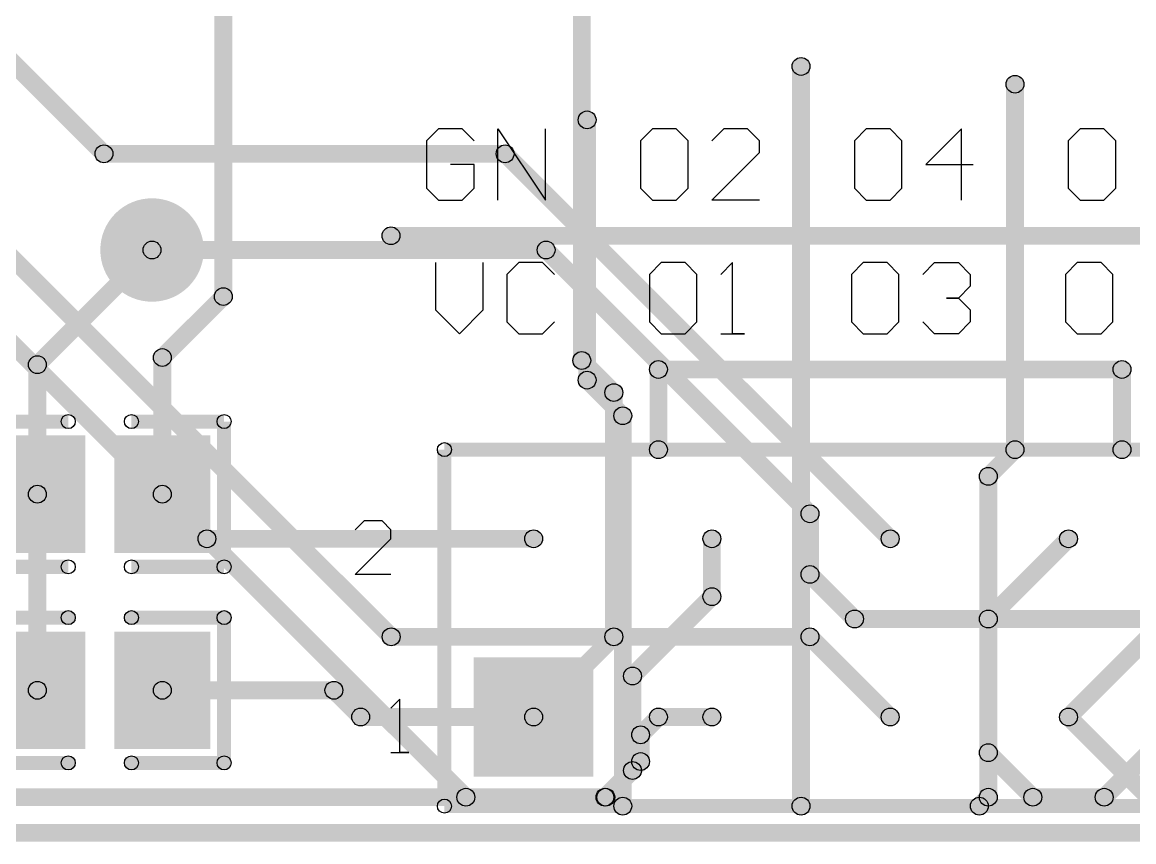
# Model space of a CAD drawing. Header units: millimetres. Extents: x 0 to 137, y 0 to 37.
# Drawn here: x 51.26 to 67.1, y -0.13 to 11.55 of the extents above; entities that cross this region are included whole.
import ezdxf

# ---------------------------------------------------------------- set-up
doc = ezdxf.new("R2010")
doc.units = ezdxf.units.MM
for name, color, linetype in [('BottomLayer', 5, 'Continuous'), ('BottomSolder', 6, 'Continuous'), ('KeepOutLayer', 6, 'Continuous'), ('MultiLayer', 9, 'Continuous'), ('PadHoleLayer', 156, 'Continuous'), ('TopLayer', 1, 'Continuous'), ('TopOverlay', 2, 'Continuous'), ('TopPaste', 8, 'Continuous'), ('TopSolder', 216, 'Continuous'), ('ViaHoleLayer', 16, 'Continuous')]:
    doc.layers.add(name, color=color, linetype=linetype)

# ---------------------------------------------------------------- blocks, each defined once
blk = doc.blocks.new('0805_R_11')
at = {"layer": 'TopLayer'}
for points in [[(-1.47, 0.735), (-0.31, 0.735), (-0.31, -0.735), (-1.47, -0.735)], [(0.31, 0.735), (1.47, 0.735), (1.47, -0.735), (0.31, -0.735)]]:
    blk.add_hatch(color=1, dxfattribs=at).paths.add_polyline_path(points)
at = {"layer": 'TopOverlay'}
h = blk.add_hatch(color=2, dxfattribs=at)
edge = h.paths.add_edge_path()
edge.add_arc((-1.77, 1.035), 0.1, 0, 360)
h = blk.add_hatch(color=2, dxfattribs=at)
edge = h.paths.add_edge_path()
edge.add_arc((-1.77, 1.035), 0.1, 0, 360)
for points in [[(-1.77, 0.935), (-1.77, 1.135), (-0.45, 1.135), (-0.45, 0.935)], [(0.45, 0.935), (0.45, 1.135), (1.77, 1.135), (1.77, 0.935)], [(-1.67, -1.035), (-1.87, -1.035), (-1.87, 1.035), (-1.67, 1.035)], [(1.87, -1.035), (1.67, -1.035), (1.67, 1.035), (1.87, 1.035)], [(-1.77, -1.135), (-1.77, -0.935), (-0.45, -0.935), (-0.45, -1.135)], [(0.45, -1.135), (0.45, -0.935), (1.77, -0.935), (1.77, -1.135)]]:
    blk.add_hatch(color=2, dxfattribs=at).paths.add_polyline_path(points)
h = blk.add_hatch(color=2, dxfattribs=at)
edge = h.paths.add_edge_path()
edge.add_arc((-0.45, 1.035), 0.1, 0, 360)
h = blk.add_hatch(color=2, dxfattribs=at)
edge = h.paths.add_edge_path()
edge.add_arc((0.45, 1.035), 0.1, 0, 360)
h = blk.add_hatch(color=2, dxfattribs=at)
edge = h.paths.add_edge_path()
edge.add_arc((1.77, 1.035), 0.1, 0, 360)
h = blk.add_hatch(color=2, dxfattribs=at)
edge = h.paths.add_edge_path()
edge.add_arc((1.77, 1.035), 0.1, 0, 360)
h = blk.add_hatch(color=2, dxfattribs=at)
edge = h.paths.add_edge_path()
edge.add_arc((-1.77, -1.035), 0.1, 0, 360)
h = blk.add_hatch(color=2, dxfattribs=at)
edge = h.paths.add_edge_path()
edge.add_arc((-1.77, -1.035), 0.1, 0, 360)
h = blk.add_hatch(color=2, dxfattribs=at)
edge = h.paths.add_edge_path()
edge.add_arc((-0.45, -1.035), 0.1, 0, 360)
h = blk.add_hatch(color=2, dxfattribs=at)
edge = h.paths.add_edge_path()
edge.add_arc((0.45, -1.035), 0.1, 0, 360)
h = blk.add_hatch(color=2, dxfattribs=at)
edge = h.paths.add_edge_path()
edge.add_arc((1.77, -1.035), 0.1, 0, 360)
h = blk.add_hatch(color=2, dxfattribs=at)
edge = h.paths.add_edge_path()
edge.add_arc((1.77, -1.035), 0.1, 0, 360)
at = {"layer": 'TopPaste'}
for points in [[(-1.47, 0.735), (-0.31, 0.735), (-0.31, -0.735), (-1.47, -0.735)], [(0.31, 0.735), (1.47, 0.735), (1.47, -0.735), (0.31, -0.735)]]:
    blk.add_hatch(color=8, dxfattribs=at).paths.add_polyline_path(points)
at = {"layer": 'TopSolder'}
for points in [[(-1.572, 0.837), (-0.208, 0.837), (-0.208, -0.837), (-1.572, -0.837)], [(0.208, 0.837), (1.572, 0.837), (1.572, -0.837), (0.208, -0.837)]]:
    blk.add_hatch(color=216, dxfattribs=at).paths.add_polyline_path(points)
at = {"layer": 'TopOverlay'}
for centre in [(-1.77, 1.035), (-1.77, 1.035), (-0.45, 1.035), (0.45, 1.035), (1.77, 1.035), (1.77, 1.035), (-1.77, -1.035), (-1.77, -1.035), (-0.45, -1.035), (0.45, -1.035), (1.77, -1.035), (1.77, -1.035)]:
    blk.add_circle(centre, 0.1, dxfattribs=at)
blk = doc.blocks.new('0805_R_12')
at = {"layer": 'TopLayer'}
for points in [[(-1.47, 0.735), (-0.31, 0.735), (-0.31, -0.735), (-1.47, -0.735)], [(0.31, 0.735), (1.47, 0.735), (1.47, -0.735), (0.31, -0.735)]]:
    blk.add_hatch(color=1, dxfattribs=at).paths.add_polyline_path(points)
at = {"layer": 'TopOverlay'}
h = blk.add_hatch(color=2, dxfattribs=at)
edge = h.paths.add_edge_path()
edge.add_arc((-1.77, 1.035), 0.1, 0, 360)
h = blk.add_hatch(color=2, dxfattribs=at)
edge = h.paths.add_edge_path()
edge.add_arc((-1.77, 1.035), 0.1, 0, 360)
for points in [[(-0.45, 1.135), (-0.45, 0.935), (-1.77, 0.935), (-1.77, 1.135)], [(1.77, 1.135), (1.77, 0.935), (0.45, 0.935), (0.45, 1.135)], [(-1.87, 1.035), (-1.67, 1.035), (-1.67, -1.035), (-1.87, -1.035)], [(1.67, 1.035), (1.87, 1.035), (1.87, -1.035), (1.67, -1.035)], [(-0.45, -0.935), (-0.45, -1.135), (-1.77, -1.135), (-1.77, -0.935)], [(1.77, -0.935), (1.77, -1.135), (0.45, -1.135), (0.45, -0.935)]]:
    blk.add_hatch(color=2, dxfattribs=at).paths.add_polyline_path(points)
h = blk.add_hatch(color=2, dxfattribs=at)
edge = h.paths.add_edge_path()
edge.add_arc((-0.45, 1.035), 0.1, 0, 360)
h = blk.add_hatch(color=2, dxfattribs=at)
edge = h.paths.add_edge_path()
edge.add_arc((0.45, 1.035), 0.1, 0, 360)
h = blk.add_hatch(color=2, dxfattribs=at)
edge = h.paths.add_edge_path()
edge.add_arc((1.77, 1.035), 0.1, 0, 360)
h = blk.add_hatch(color=2, dxfattribs=at)
edge = h.paths.add_edge_path()
edge.add_arc((1.77, 1.035), 0.1, 0, 360)
h = blk.add_hatch(color=2, dxfattribs=at)
edge = h.paths.add_edge_path()
edge.add_arc((-1.77, -1.035), 0.1, 0, 360)
h = blk.add_hatch(color=2, dxfattribs=at)
edge = h.paths.add_edge_path()
edge.add_arc((-1.77, -1.035), 0.1, 0, 360)
h = blk.add_hatch(color=2, dxfattribs=at)
edge = h.paths.add_edge_path()
edge.add_arc((-0.45, -1.035), 0.1, 0, 360)
h = blk.add_hatch(color=2, dxfattribs=at)
edge = h.paths.add_edge_path()
edge.add_arc((0.45, -1.035), 0.1, 0, 360)
h = blk.add_hatch(color=2, dxfattribs=at)
edge = h.paths.add_edge_path()
edge.add_arc((1.77, -1.035), 0.1, 0, 360)
h = blk.add_hatch(color=2, dxfattribs=at)
edge = h.paths.add_edge_path()
edge.add_arc((1.77, -1.035), 0.1, 0, 360)
at = {"layer": 'TopPaste'}
for points in [[(-1.47, 0.735), (-0.31, 0.735), (-0.31, -0.735), (-1.47, -0.735)], [(0.31, 0.735), (1.47, 0.735), (1.47, -0.735), (0.31, -0.735)]]:
    blk.add_hatch(color=8, dxfattribs=at).paths.add_polyline_path(points)
at = {"layer": 'TopSolder'}
for points in [[(-1.572, 0.837), (-0.208, 0.837), (-0.208, -0.837), (-1.572, -0.837)], [(0.208, 0.837), (1.572, 0.837), (1.572, -0.837), (0.208, -0.837)]]:
    blk.add_hatch(color=216, dxfattribs=at).paths.add_polyline_path(points)
at = {"layer": 'TopOverlay'}
for centre in [(-1.77, 1.035), (-1.77, 1.035), (-0.45, 1.035), (0.45, 1.035), (1.77, 1.035), (1.77, 1.035), (-1.77, -1.035), (-1.77, -1.035), (-0.45, -1.035), (0.45, -1.035), (1.77, -1.035), (1.77, -1.035)]:
    blk.add_circle(centre, 0.1, dxfattribs=at)
blk = doc.blocks.new('HDR2X5_53')
at = {"layer": 'BottomLayer'}
h = blk.add_hatch(color=5, dxfattribs=at)
edge = h.paths.add_edge_path()
edge.add_arc((0, 2.54), 0.75, 0, 360)
h = blk.add_hatch(color=5, dxfattribs=at)
edge = h.paths.add_edge_path()
edge.add_arc((2.54, 2.54), 0.75, 0, 360)
h = blk.add_hatch(color=5, dxfattribs=at)
edge = h.paths.add_edge_path()
edge.add_arc((5.08, 2.54), 0.75, 0, 360)
h = blk.add_hatch(color=5, dxfattribs=at)
edge = h.paths.add_edge_path()
edge.add_arc((7.62, 2.54), 0.75, 0, 360)
h = blk.add_hatch(color=5, dxfattribs=at)
edge = h.paths.add_edge_path()
edge.add_arc((10.16, 2.54), 0.75, 0, 360)
blk.add_hatch(color=5, dxfattribs=at).paths.add_polyline_path([(-0.75, 0.75), (0.75, 0.75), (0.75, -0.75), (-0.75, -0.75)])
h = blk.add_hatch(color=5, dxfattribs=at)
edge = h.paths.add_edge_path()
edge.add_arc((2.54, 0), 0.75, 0, 360)
h = blk.add_hatch(color=5, dxfattribs=at)
edge = h.paths.add_edge_path()
edge.add_arc((5.08, 0), 0.75, 0, 360)
h = blk.add_hatch(color=5, dxfattribs=at)
edge = h.paths.add_edge_path()
edge.add_arc((7.62, 0), 0.75, 0, 360)
h = blk.add_hatch(color=5, dxfattribs=at)
edge = h.paths.add_edge_path()
edge.add_arc((10.16, 0), 0.75, 0, 360)
at = {"layer": 'BottomSolder'}
h = blk.add_hatch(color=6, dxfattribs=at)
edge = h.paths.add_edge_path()
edge.add_arc((0, 2.54), 0.852, 0, 360)
h = blk.add_hatch(color=6, dxfattribs=at)
edge = h.paths.add_edge_path()
edge.add_arc((2.54, 2.54), 0.852, 0, 360)
h = blk.add_hatch(color=6, dxfattribs=at)
edge = h.paths.add_edge_path()
edge.add_arc((5.08, 2.54), 0.852, 0, 360)
h = blk.add_hatch(color=6, dxfattribs=at)
edge = h.paths.add_edge_path()
edge.add_arc((7.62, 2.54), 0.852, 0, 360)
h = blk.add_hatch(color=6, dxfattribs=at)
edge = h.paths.add_edge_path()
edge.add_arc((10.16, 2.54), 0.852, 0, 360)
blk.add_hatch(color=6, dxfattribs=at).paths.add_polyline_path([(-0.852, 0.852), (0.852, 0.852), (0.852, -0.852), (-0.852, -0.852)])
h = blk.add_hatch(color=6, dxfattribs=at)
edge = h.paths.add_edge_path()
edge.add_arc((2.54, 0), 0.852, 0, 360)
h = blk.add_hatch(color=6, dxfattribs=at)
edge = h.paths.add_edge_path()
edge.add_arc((5.08, 0), 0.852, 0, 360)
h = blk.add_hatch(color=6, dxfattribs=at)
edge = h.paths.add_edge_path()
edge.add_arc((7.62, 0), 0.852, 0, 360)
h = blk.add_hatch(color=6, dxfattribs=at)
edge = h.paths.add_edge_path()
edge.add_arc((10.16, 0), 0.852, 0, 360)
at = {"layer": 'MultiLayer'}
h = blk.add_hatch(color=9, dxfattribs=at)
edge = h.paths.add_edge_path()
edge.add_arc((0, 2.54), 0.75, 0, 360)
h = blk.add_hatch(color=9, dxfattribs=at)
edge = h.paths.add_edge_path()
edge.add_arc((2.54, 2.54), 0.75, 0, 360)
h = blk.add_hatch(color=9, dxfattribs=at)
edge = h.paths.add_edge_path()
edge.add_arc((5.08, 2.54), 0.75, 0, 360)
h = blk.add_hatch(color=9, dxfattribs=at)
edge = h.paths.add_edge_path()
edge.add_arc((7.62, 2.54), 0.75, 0, 360)
h = blk.add_hatch(color=9, dxfattribs=at)
edge = h.paths.add_edge_path()
edge.add_arc((10.16, 2.54), 0.75, 0, 360)
blk.add_hatch(color=9, dxfattribs=at).paths.add_polyline_path([(-0.75, 0.75), (0.75, 0.75), (0.75, -0.75), (-0.75, -0.75)])
h = blk.add_hatch(color=9, dxfattribs=at)
edge = h.paths.add_edge_path()
edge.add_arc((2.54, 0), 0.75, 0, 360)
h = blk.add_hatch(color=9, dxfattribs=at)
edge = h.paths.add_edge_path()
edge.add_arc((5.08, 0), 0.75, 0, 360)
h = blk.add_hatch(color=9, dxfattribs=at)
edge = h.paths.add_edge_path()
edge.add_arc((7.62, 0), 0.75, 0, 360)
h = blk.add_hatch(color=9, dxfattribs=at)
edge = h.paths.add_edge_path()
edge.add_arc((10.16, 0), 0.75, 0, 360)
at = {"layer": 'PadHoleLayer'}
h = blk.add_hatch(color=156, dxfattribs=at)
edge = h.paths.add_edge_path()
edge.add_arc((0, 2.54), 0.45, 0, 360)
h = blk.add_hatch(color=156, dxfattribs=at)
edge = h.paths.add_edge_path()
edge.add_arc((2.54, 2.54), 0.45, 0, 360)
h = blk.add_hatch(color=156, dxfattribs=at)
edge = h.paths.add_edge_path()
edge.add_arc((5.08, 2.54), 0.45, 0, 360)
h = blk.add_hatch(color=156, dxfattribs=at)
edge = h.paths.add_edge_path()
edge.add_arc((7.62, 2.54), 0.45, 0, 360)
h = blk.add_hatch(color=156, dxfattribs=at)
edge = h.paths.add_edge_path()
edge.add_arc((10.16, 2.54), 0.45, 0, 360)
h = blk.add_hatch(color=156, dxfattribs=at)
edge = h.paths.add_edge_path()
edge.add_arc((0, 0), 0.45, 0, 360)
h = blk.add_hatch(color=156, dxfattribs=at)
edge = h.paths.add_edge_path()
edge.add_arc((2.54, 0), 0.45, 0, 360)
h = blk.add_hatch(color=156, dxfattribs=at)
edge = h.paths.add_edge_path()
edge.add_arc((5.08, 0), 0.45, 0, 360)
h = blk.add_hatch(color=156, dxfattribs=at)
edge = h.paths.add_edge_path()
edge.add_arc((7.62, 0), 0.45, 0, 360)
h = blk.add_hatch(color=156, dxfattribs=at)
edge = h.paths.add_edge_path()
edge.add_arc((10.16, 0), 0.45, 0, 360)
at = {"layer": 'TopLayer'}
h = blk.add_hatch(color=1, dxfattribs=at)
edge = h.paths.add_edge_path()
edge.add_arc((0, 2.54), 0.75, 0, 360)
h = blk.add_hatch(color=1, dxfattribs=at)
edge = h.paths.add_edge_path()
edge.add_arc((2.54, 2.54), 0.75, 0, 360)
h = blk.add_hatch(color=1, dxfattribs=at)
edge = h.paths.add_edge_path()
edge.add_arc((5.08, 2.54), 0.75, 0, 360)
h = blk.add_hatch(color=1, dxfattribs=at)
edge = h.paths.add_edge_path()
edge.add_arc((7.62, 2.54), 0.75, 0, 360)
h = blk.add_hatch(color=1, dxfattribs=at)
edge = h.paths.add_edge_path()
edge.add_arc((10.16, 2.54), 0.75, 0, 360)
blk.add_hatch(color=1, dxfattribs=at).paths.add_polyline_path([(-0.75, 0.75), (0.75, 0.75), (0.75, -0.75), (-0.75, -0.75)])
h = blk.add_hatch(color=1, dxfattribs=at)
edge = h.paths.add_edge_path()
edge.add_arc((2.54, 0), 0.75, 0, 360)
h = blk.add_hatch(color=1, dxfattribs=at)
edge = h.paths.add_edge_path()
edge.add_arc((5.08, 0), 0.75, 0, 360)
h = blk.add_hatch(color=1, dxfattribs=at)
edge = h.paths.add_edge_path()
edge.add_arc((7.62, 0), 0.75, 0, 360)
h = blk.add_hatch(color=1, dxfattribs=at)
edge = h.paths.add_edge_path()
edge.add_arc((10.16, 0), 0.75, 0, 360)
at = {"layer": 'TopOverlay'}
h = blk.add_hatch(color=2, dxfattribs=at)
edge = h.paths.add_edge_path()
edge.add_arc((-1.27, 3.81), 0.1, 0, 360)
h = blk.add_hatch(color=2, dxfattribs=at)
edge = h.paths.add_edge_path()
edge.add_arc((-1.27, 3.81), 0.1, 0, 360)
for points in [[(-1.17, -1.27), (-1.37, -1.27), (-1.37, 3.81), (-1.17, 3.81)], [(-1.27, 3.71), (-1.27, 3.91), (11.43, 3.91), (11.43, 3.71)], [(11.53, -1.27), (11.33, -1.27), (11.33, 3.81), (11.53, 3.81)], [(-1.27, -1.37), (-1.27, -1.17), (11.43, -1.17), (11.43, -1.37)]]:
    blk.add_hatch(color=2, dxfattribs=at).paths.add_polyline_path(points)
h = blk.add_hatch(color=2, dxfattribs=at)
edge = h.paths.add_edge_path()
edge.add_arc((11.43, 3.81), 0.1, 0, 360)
h = blk.add_hatch(color=2, dxfattribs=at)
edge = h.paths.add_edge_path()
edge.add_arc((11.43, 3.81), 0.1, 0, 360)
h = blk.add_hatch(color=2, dxfattribs=at)
edge = h.paths.add_edge_path()
edge.add_arc((-1.27, -1.27), 0.1, 0, 360)
h = blk.add_hatch(color=2, dxfattribs=at)
edge = h.paths.add_edge_path()
edge.add_arc((-1.27, -1.27), 0.1, 0, 360)
h = blk.add_hatch(color=2, dxfattribs=at)
edge = h.paths.add_edge_path()
edge.add_arc((11.43, -1.27), 0.1, 0, 360)
h = blk.add_hatch(color=2, dxfattribs=at)
edge = h.paths.add_edge_path()
edge.add_arc((11.43, -1.27), 0.1, 0, 360)
at = {"layer": 'TopSolder'}
h = blk.add_hatch(color=216, dxfattribs=at)
edge = h.paths.add_edge_path()
edge.add_arc((0, 2.54), 0.852, 0, 360)
h = blk.add_hatch(color=216, dxfattribs=at)
edge = h.paths.add_edge_path()
edge.add_arc((2.54, 2.54), 0.852, 0, 360)
h = blk.add_hatch(color=216, dxfattribs=at)
edge = h.paths.add_edge_path()
edge.add_arc((5.08, 2.54), 0.852, 0, 360)
h = blk.add_hatch(color=216, dxfattribs=at)
edge = h.paths.add_edge_path()
edge.add_arc((7.62, 2.54), 0.852, 0, 360)
h = blk.add_hatch(color=216, dxfattribs=at)
edge = h.paths.add_edge_path()
edge.add_arc((10.16, 2.54), 0.852, 0, 360)
blk.add_hatch(color=216, dxfattribs=at).paths.add_polyline_path([(-0.852, 0.852), (0.852, 0.852), (0.852, -0.852), (-0.852, -0.852)])
h = blk.add_hatch(color=216, dxfattribs=at)
edge = h.paths.add_edge_path()
edge.add_arc((2.54, 0), 0.852, 0, 360)
h = blk.add_hatch(color=216, dxfattribs=at)
edge = h.paths.add_edge_path()
edge.add_arc((5.08, 0), 0.852, 0, 360)
h = blk.add_hatch(color=216, dxfattribs=at)
edge = h.paths.add_edge_path()
edge.add_arc((7.62, 0), 0.852, 0, 360)
h = blk.add_hatch(color=216, dxfattribs=at)
edge = h.paths.add_edge_path()
edge.add_arc((10.16, 0), 0.852, 0, 360)
at = {"layer": 'TopOverlay'}
for p, q in [((-2.413, 2.794), (-2.54, 2.667)), ((-2.159, 2.794), (-2.413, 2.794)), ((-2.032, 2.667), (-2.159, 2.794)), ((11.811, 2.794), (11.684, 2.667)), ((11.811, 2.032), (11.811, 2.794)), ((12.319, 2.667), (12.446, 2.794)), ((12.446, 2.794), (12.7, 2.794)), ((12.7, 2.794), (12.827, 2.667)), ((-2.54, 2.032), (-2.032, 2.54)), ((-2.032, 2.54), (-2.032, 2.667)), ((12.319, 2.159), (12.319, 2.667)), ((12.827, 2.667), (12.827, 2.159)), ((12.446, 2.032), (12.319, 2.159)), ((12.827, 2.159), (12.7, 2.032)), ((-2.032, 2.032), (-2.54, 2.032)), ((11.684, 2.032), (11.938, 2.032)), ((11.938, 2.032), (11.811, 2.032)), ((12.7, 2.032), (12.446, 2.032)), ((-1.905, 0.254), (-2.032, 0.127)), ((-1.905, -0.508), (-1.905, 0.254)), ((11.811, 0.254), (11.684, 0.127)), ((12.065, 0.254), (11.811, 0.254)), ((12.192, 0.127), (12.065, 0.254)), ((11.684, 0.127), (11.684, 0)), ((12.192, -0.381), (12.192, 0.127)), ((11.684, 0), (11.811, -0.127)), ((11.811, -0.127), (12.192, -0.127)), ((11.684, -0.381), (11.811, -0.508)), ((12.065, -0.508), (12.192, -0.381)), ((-2.032, -0.508), (-1.778, -0.508)), ((-1.778, -0.508), (-1.905, -0.508)), ((11.811, -0.508), (12.065, -0.508))]:
    blk.add_line(p, q, dxfattribs=at)
for centre in [(-1.27, 3.81), (-1.27, 3.81), (11.43, 3.81), (11.43, 3.81), (-1.27, -1.27), (-1.27, -1.27), (11.43, -1.27), (11.43, -1.27)]:
    blk.add_circle(centre, 0.1, dxfattribs=at)

msp = doc.modelspace()

# ---------------------------------------------------------------- hatches: boundary and pattern name
at = {"layer": 'BottomLayer'}
for points in [[(35.343, 22.567), (35.523, 22.747), (57.672, 0.598), (57.492, 0.418)], [(47.332, 11.801), (47.512, 11.98), (56.608, 2.884), (56.428, 2.704)], [(50.761, 11.162), (50.941, 11.342), (52.515, 9.767), (52.336, 9.588)], [(52.426, 9.55), (52.426, 9.804), (58.141, 9.804), (58.141, 9.55)], [(58.051, 9.588), (58.23, 9.767), (63.717, 4.281), (63.537, 4.101)], [(53.111, 8.179), (53.111, 8.433), (58.725, 8.433), (58.725, 8.179)], [(58.635, 8.216), (58.815, 8.396), (62.574, 4.636), (62.394, 4.457)], [(62.611, 3.683), (62.357, 3.683), (62.357, 4.547), (62.611, 4.547)], [(62.394, 3.593), (62.574, 3.773), (63.209, 3.138), (63.029, 2.958)], [(63.119, 2.921), (63.119, 3.175), (78.461, 3.175), (78.461, 2.921)], [(56.518, 2.667), (56.518, 2.921), (62.484, 2.921), (62.484, 2.667)], [(62.394, 2.704), (62.574, 2.884), (63.717, 1.741), (63.537, 1.561)], [(60.325, 1.524), (60.325, 1.778), (61.087, 1.778), (61.087, 1.524)], [(60.161, 1.307), (59.981, 1.487), (60.235, 1.741), (60.415, 1.561)], [(66.077, 1.561), (66.257, 1.741), (67.4, 0.598), (67.22, 0.418)], [(60.198, 1.016), (59.944, 1.016), (59.944, 1.397), (60.198, 1.397)], [(59.653, 0.418), (59.473, 0.598), (59.981, 1.106), (60.161, 0.926)], [(57.582, 0.381), (57.582, 0.635), (59.563, 0.635), (59.563, 0.381)]]:
    msp.add_hatch(color=5, dxfattribs=at).paths.add_polyline_path(points)
h = msp.add_hatch(color=5, dxfattribs=at)
edge = h.paths.add_edge_path()
edge.add_arc((52.426, 9.677), 0.127, 0, 360)
h = msp.add_hatch(color=5, dxfattribs=at)
edge = h.paths.add_edge_path()
edge.add_arc((52.426, 9.677), 0.127, 0, 360)
h = msp.add_hatch(color=5, dxfattribs=at)
edge = h.paths.add_edge_path()
edge.add_arc((58.141, 9.677), 0.127, 0, 360)
h = msp.add_hatch(color=5, dxfattribs=at)
edge = h.paths.add_edge_path()
edge.add_arc((58.141, 9.677), 0.127, 0, 360)
h = msp.add_hatch(color=5, dxfattribs=at)
edge = h.paths.add_edge_path()
edge.add_arc((53.111, 8.306), 0.635, 0, 360)
h = msp.add_hatch(color=5, dxfattribs=at)
edge = h.paths.add_edge_path()
edge.add_arc((53.111, 8.306), 0.127, 0, 360)
h = msp.add_hatch(color=5, dxfattribs=at)
edge = h.paths.add_edge_path()
edge.add_arc((58.725, 8.306), 0.127, 0, 360)
h = msp.add_hatch(color=5, dxfattribs=at)
edge = h.paths.add_edge_path()
edge.add_arc((58.725, 8.306), 0.127, 0, 360)
h = msp.add_hatch(color=5, dxfattribs=at)
edge = h.paths.add_edge_path()
edge.add_arc((62.484, 4.547), 0.127, 0, 360)
h = msp.add_hatch(color=5, dxfattribs=at)
edge = h.paths.add_edge_path()
edge.add_arc((62.484, 4.547), 0.127, 0, 360)
h = msp.add_hatch(color=5, dxfattribs=at)
edge = h.paths.add_edge_path()
edge.add_arc((63.627, 4.191), 0.127, 0, 360)
h = msp.add_hatch(color=5, dxfattribs=at)
edge = h.paths.add_edge_path()
edge.add_arc((62.484, 3.683), 0.127, 0, 360)
h = msp.add_hatch(color=5, dxfattribs=at)
edge = h.paths.add_edge_path()
edge.add_arc((62.484, 3.683), 0.127, 0, 360)
h = msp.add_hatch(color=5, dxfattribs=at)
edge = h.paths.add_edge_path()
edge.add_arc((63.119, 3.048), 0.127, 0, 360)
h = msp.add_hatch(color=5, dxfattribs=at)
edge = h.paths.add_edge_path()
edge.add_arc((63.119, 3.048), 0.127, 0, 360)
h = msp.add_hatch(color=5, dxfattribs=at)
edge = h.paths.add_edge_path()
edge.add_arc((56.518, 2.794), 0.127, 0, 360)
h = msp.add_hatch(color=5, dxfattribs=at)
edge = h.paths.add_edge_path()
edge.add_arc((56.518, 2.794), 0.127, 0, 360)
h = msp.add_hatch(color=5, dxfattribs=at)
edge = h.paths.add_edge_path()
edge.add_arc((62.484, 2.794), 0.127, 0, 360)
h = msp.add_hatch(color=5, dxfattribs=at)
edge = h.paths.add_edge_path()
edge.add_arc((62.484, 2.794), 0.127, 0, 360)
h = msp.add_hatch(color=5, dxfattribs=at)
edge = h.paths.add_edge_path()
edge.add_arc((60.325, 1.651), 0.127, 0, 360)
h = msp.add_hatch(color=5, dxfattribs=at)
edge = h.paths.add_edge_path()
edge.add_arc((60.325, 1.651), 0.127, 0, 360)
h = msp.add_hatch(color=5, dxfattribs=at)
edge = h.paths.add_edge_path()
edge.add_arc((61.087, 1.651), 0.127, 0, 360)
h = msp.add_hatch(color=5, dxfattribs=at)
edge = h.paths.add_edge_path()
edge.add_arc((63.627, 1.651), 0.127, 0, 360)
h = msp.add_hatch(color=5, dxfattribs=at)
edge = h.paths.add_edge_path()
edge.add_arc((66.167, 1.651), 0.127, 0, 360)
h = msp.add_hatch(color=5, dxfattribs=at)
edge = h.paths.add_edge_path()
edge.add_arc((60.071, 1.397), 0.127, 0, 360)
h = msp.add_hatch(color=5, dxfattribs=at)
edge = h.paths.add_edge_path()
edge.add_arc((60.071, 1.397), 0.127, 0, 360)
h = msp.add_hatch(color=5, dxfattribs=at)
edge = h.paths.add_edge_path()
edge.add_arc((60.071, 1.016), 0.127, 0, 360)
h = msp.add_hatch(color=5, dxfattribs=at)
edge = h.paths.add_edge_path()
edge.add_arc((60.071, 1.016), 0.127, 0, 360)
h = msp.add_hatch(color=5, dxfattribs=at)
edge = h.paths.add_edge_path()
edge.add_arc((57.582, 0.508), 0.127, 0, 360)
h = msp.add_hatch(color=5, dxfattribs=at)
edge = h.paths.add_edge_path()
edge.add_arc((57.582, 0.508), 0.127, 0, 360)
h = msp.add_hatch(color=5, dxfattribs=at)
edge = h.paths.add_edge_path()
edge.add_arc((59.563, 0.508), 0.127, 0, 360)
h = msp.add_hatch(color=5, dxfattribs=at)
edge = h.paths.add_edge_path()
edge.add_arc((59.563, 0.508), 0.127, 0, 360)
at = {"layer": 'BottomSolder'}
h = msp.add_hatch(color=6, dxfattribs=at)
edge = h.paths.add_edge_path()
edge.add_arc((53.111, 8.306), 0.737, 0, 360)
at = {"layer": 'KeepOutLayer'}
msp.add_hatch(color=6, dxfattribs=at).paths.add_polyline_path([(3.81, -0.127), (3.81, 0.127), (132.588, 0.127), (132.588, -0.127)])
at = {"layer": 'TopLayer'}
for points in [[(59.36, 6.731), (59.106, 6.731), (59.106, 15.469), (59.36, 15.469)], [(54.254, 7.642), (54, 7.642), (54, 12.259), (54.254, 12.259)], [(46.003, 10.121), (46.183, 10.301), (51.568, 4.916), (51.388, 4.736)], [(51.568, 6.583), (51.388, 6.762), (53.022, 8.396), (53.201, 8.216)], [(53.348, 6.683), (53.168, 6.863), (54.038, 7.732), (54.217, 7.553)], [(59.143, 6.641), (59.323, 6.821), (59.78, 6.364), (59.6, 6.184)], [(51.605, 4.826), (51.351, 4.826), (51.351, 6.672), (51.605, 6.672)], [(53.385, 4.826), (53.131, 4.826), (53.131, 6.773), (53.385, 6.773)], [(59.817, 2.794), (59.563, 2.794), (59.563, 6.274), (59.817, 6.274)], [(53.168, 4.736), (53.348, 4.916), (53.983, 4.281), (53.803, 4.101)], [(51.605, 2.032), (51.351, 2.032), (51.351, 4.826), (51.605, 4.826)], [(53.893, 4.064), (53.893, 4.318), (58.547, 4.318), (58.547, 4.064)], [(65.114, 2.958), (64.934, 3.138), (66.077, 4.281), (66.257, 4.101)], [(61.214, 3.366), (60.96, 3.366), (60.96, 4.191), (61.214, 4.191)], [(60.046, 2.145), (59.866, 2.325), (60.997, 3.456), (61.177, 3.276)], [(65.151, 1.143), (64.897, 1.143), (64.897, 3.048), (65.151, 3.048)], [(66.257, 1.561), (66.077, 1.741), (67.347, 3.011), (67.527, 2.831)], [(58.637, 1.561), (58.457, 1.741), (59.6, 2.884), (59.78, 2.704)], [(60.083, 0.889), (59.829, 0.889), (59.829, 2.235), (60.083, 2.235)], [(53.258, 1.905), (53.258, 2.159), (55.702, 2.159), (55.702, 1.905)], [(55.612, 1.942), (55.792, 2.122), (56.173, 1.741), (55.993, 1.561)], [(56.083, 1.524), (56.083, 1.778), (58.547, 1.778), (58.547, 1.524)], [(66.765, 0.418), (66.585, 0.598), (67.398, 1.411), (67.578, 1.231)], [(64.934, 1.053), (65.114, 1.233), (65.749, 0.598), (65.569, 0.418)], [(59.665, 0.418), (59.485, 0.598), (59.866, 0.979), (60.046, 0.799)], [(45.771, 0.381), (45.771, 0.635), (59.575, 0.635), (59.575, 0.381)], [(65.659, 0.381), (65.659, 0.635), (66.675, 0.635), (66.675, 0.381)]]:
    msp.add_hatch(color=1, dxfattribs=at).paths.add_polyline_path(points)
h = msp.add_hatch(color=1, dxfattribs=at)
edge = h.paths.add_edge_path()
edge.add_arc((53.111, 8.306), 0.635, 0, 360)
h = msp.add_hatch(color=1, dxfattribs=at)
edge = h.paths.add_edge_path()
edge.add_arc((53.111, 8.306), 0.127, 0, 360)
h = msp.add_hatch(color=1, dxfattribs=at)
edge = h.paths.add_edge_path()
edge.add_arc((54.127, 7.642), 0.127, 0, 360)
h = msp.add_hatch(color=1, dxfattribs=at)
edge = h.paths.add_edge_path()
edge.add_arc((54.127, 7.642), 0.127, 0, 360)
h = msp.add_hatch(color=1, dxfattribs=at)
edge = h.paths.add_edge_path()
edge.add_arc((53.258, 6.773), 0.127, 0, 360)
h = msp.add_hatch(color=1, dxfattribs=at)
edge = h.paths.add_edge_path()
edge.add_arc((53.258, 6.773), 0.127, 0, 360)
h = msp.add_hatch(color=1, dxfattribs=at)
edge = h.paths.add_edge_path()
edge.add_arc((59.233, 6.731), 0.127, 0, 360)
h = msp.add_hatch(color=1, dxfattribs=at)
edge = h.paths.add_edge_path()
edge.add_arc((59.233, 6.731), 0.127, 0, 360)
h = msp.add_hatch(color=1, dxfattribs=at)
edge = h.paths.add_edge_path()
edge.add_arc((51.478, 6.672), 0.127, 0, 360)
h = msp.add_hatch(color=1, dxfattribs=at)
edge = h.paths.add_edge_path()
edge.add_arc((51.478, 6.672), 0.127, 0, 360)
h = msp.add_hatch(color=1, dxfattribs=at)
edge = h.paths.add_edge_path()
edge.add_arc((59.69, 6.274), 0.127, 0, 360)
h = msp.add_hatch(color=1, dxfattribs=at)
edge = h.paths.add_edge_path()
edge.add_arc((59.69, 6.274), 0.127, 0, 360)
h = msp.add_hatch(color=1, dxfattribs=at)
edge = h.paths.add_edge_path()
edge.add_arc((51.478, 4.826), 0.127, 0, 360)
h = msp.add_hatch(color=1, dxfattribs=at)
edge = h.paths.add_edge_path()
edge.add_arc((51.478, 4.826), 0.127, 0, 360)
h = msp.add_hatch(color=1, dxfattribs=at)
edge = h.paths.add_edge_path()
edge.add_arc((51.478, 4.826), 0.127, 0, 360)
h = msp.add_hatch(color=1, dxfattribs=at)
edge = h.paths.add_edge_path()
edge.add_arc((53.258, 4.826), 0.127, 0, 360)
h = msp.add_hatch(color=1, dxfattribs=at)
edge = h.paths.add_edge_path()
edge.add_arc((53.258, 4.826), 0.127, 0, 360)
h = msp.add_hatch(color=1, dxfattribs=at)
edge = h.paths.add_edge_path()
edge.add_arc((53.893, 4.191), 0.127, 0, 360)
h = msp.add_hatch(color=1, dxfattribs=at)
edge = h.paths.add_edge_path()
edge.add_arc((53.893, 4.191), 0.127, 0, 360)
h = msp.add_hatch(color=1, dxfattribs=at)
edge = h.paths.add_edge_path()
edge.add_arc((58.547, 4.191), 0.127, 0, 360)
h = msp.add_hatch(color=1, dxfattribs=at)
edge = h.paths.add_edge_path()
edge.add_arc((61.087, 4.191), 0.127, 0, 360)
h = msp.add_hatch(color=1, dxfattribs=at)
edge = h.paths.add_edge_path()
edge.add_arc((66.167, 4.191), 0.127, 0, 360)
h = msp.add_hatch(color=1, dxfattribs=at)
edge = h.paths.add_edge_path()
edge.add_arc((61.087, 3.366), 0.127, 0, 360)
h = msp.add_hatch(color=1, dxfattribs=at)
edge = h.paths.add_edge_path()
edge.add_arc((61.087, 3.366), 0.127, 0, 360)
h = msp.add_hatch(color=1, dxfattribs=at)
edge = h.paths.add_edge_path()
edge.add_arc((65.024, 3.048), 0.127, 0, 360)
h = msp.add_hatch(color=1, dxfattribs=at)
edge = h.paths.add_edge_path()
edge.add_arc((65.024, 3.048), 0.127, 0, 360)
h = msp.add_hatch(color=1, dxfattribs=at)
edge = h.paths.add_edge_path()
edge.add_arc((59.69, 2.794), 0.127, 0, 360)
h = msp.add_hatch(color=1, dxfattribs=at)
edge = h.paths.add_edge_path()
edge.add_arc((59.69, 2.794), 0.127, 0, 360)
h = msp.add_hatch(color=1, dxfattribs=at)
edge = h.paths.add_edge_path()
edge.add_arc((59.956, 2.235), 0.127, 0, 360)
h = msp.add_hatch(color=1, dxfattribs=at)
edge = h.paths.add_edge_path()
edge.add_arc((59.956, 2.235), 0.127, 0, 360)
h = msp.add_hatch(color=1, dxfattribs=at)
edge = h.paths.add_edge_path()
edge.add_arc((51.478, 2.032), 0.127, 0, 360)
h = msp.add_hatch(color=1, dxfattribs=at)
edge = h.paths.add_edge_path()
edge.add_arc((53.258, 2.032), 0.127, 0, 360)
h = msp.add_hatch(color=1, dxfattribs=at)
edge = h.paths.add_edge_path()
edge.add_arc((55.702, 2.032), 0.127, 0, 360)
h = msp.add_hatch(color=1, dxfattribs=at)
edge = h.paths.add_edge_path()
edge.add_arc((55.702, 2.032), 0.127, 0, 360)
h = msp.add_hatch(color=1, dxfattribs=at)
edge = h.paths.add_edge_path()
edge.add_arc((56.083, 1.651), 0.127, 0, 360)
h = msp.add_hatch(color=1, dxfattribs=at)
edge = h.paths.add_edge_path()
edge.add_arc((56.083, 1.651), 0.127, 0, 360)
h = msp.add_hatch(color=1, dxfattribs=at)
edge = h.paths.add_edge_path()
edge.add_arc((58.547, 1.651), 0.127, 0, 360)
h = msp.add_hatch(color=1, dxfattribs=at)
edge = h.paths.add_edge_path()
edge.add_arc((58.547, 1.651), 0.127, 0, 360)
h = msp.add_hatch(color=1, dxfattribs=at)
edge = h.paths.add_edge_path()
edge.add_arc((66.167, 1.651), 0.127, 0, 360)
h = msp.add_hatch(color=1, dxfattribs=at)
edge = h.paths.add_edge_path()
edge.add_arc((65.024, 1.143), 0.127, 0, 360)
h = msp.add_hatch(color=1, dxfattribs=at)
edge = h.paths.add_edge_path()
edge.add_arc((65.024, 1.143), 0.127, 0, 360)
h = msp.add_hatch(color=1, dxfattribs=at)
edge = h.paths.add_edge_path()
edge.add_arc((59.956, 0.889), 0.127, 0, 360)
h = msp.add_hatch(color=1, dxfattribs=at)
edge = h.paths.add_edge_path()
edge.add_arc((59.956, 0.889), 0.127, 0, 360)
h = msp.add_hatch(color=1, dxfattribs=at)
edge = h.paths.add_edge_path()
edge.add_arc((59.575, 0.508), 0.127, 0, 360)
h = msp.add_hatch(color=1, dxfattribs=at)
edge = h.paths.add_edge_path()
edge.add_arc((59.575, 0.508), 0.127, 0, 360)
h = msp.add_hatch(color=1, dxfattribs=at)
edge = h.paths.add_edge_path()
edge.add_arc((65.659, 0.508), 0.127, 0, 360)
h = msp.add_hatch(color=1, dxfattribs=at)
edge = h.paths.add_edge_path()
edge.add_arc((65.659, 0.508), 0.127, 0, 360)
h = msp.add_hatch(color=1, dxfattribs=at)
edge = h.paths.add_edge_path()
edge.add_arc((66.675, 0.508), 0.127, 0, 360)
h = msp.add_hatch(color=1, dxfattribs=at)
edge = h.paths.add_edge_path()
edge.add_arc((66.675, 0.508), 0.127, 0, 360)
at = {"layer": 'TopOverlay'}
h = msp.add_hatch(color=2, dxfattribs=at)
edge = h.paths.add_edge_path()
edge.add_arc((62.357, 10.922), 0.127, 0, 360)
for points in [[(62.484, 0.381), (62.23, 0.381), (62.23, 10.922), (62.484, 10.922)], [(65.532, 5.461), (65.278, 5.461), (65.278, 10.668), (65.532, 10.668)], [(59.436, 6.452), (59.182, 6.452), (59.182, 10.16), (59.436, 10.16)], [(56.515, 8.382), (56.515, 8.636), (71.882, 8.636), (71.882, 8.382)], [(60.325, 6.477), (60.325, 6.731), (66.929, 6.731), (66.929, 6.477)], [(59.219, 6.362), (59.399, 6.541), (59.907, 6.033), (59.727, 5.854)], [(60.452, 5.461), (60.198, 5.461), (60.198, 6.604), (60.452, 6.604)], [(67.056, 5.461), (66.802, 5.461), (66.802, 6.604), (67.056, 6.604)], [(59.944, 0.381), (59.69, 0.381), (59.69, 5.944), (59.944, 5.944)], [(65.114, 4.99), (64.934, 5.17), (65.315, 5.551), (65.495, 5.371)], [(65.151, 0.508), (64.897, 0.508), (64.897, 5.08), (65.151, 5.08)], [(64.987, 0.291), (64.807, 0.471), (64.934, 0.598), (65.114, 0.418)]]:
    msp.add_hatch(color=2, dxfattribs=at).paths.add_polyline_path(points)
h = msp.add_hatch(color=2, dxfattribs=at)
edge = h.paths.add_edge_path()
edge.add_arc((65.405, 10.668), 0.127, 0, 360)
h = msp.add_hatch(color=2, dxfattribs=at)
edge = h.paths.add_edge_path()
edge.add_arc((59.309, 10.16), 0.127, 0, 360)
h = msp.add_hatch(color=2, dxfattribs=at)
edge = h.paths.add_edge_path()
edge.add_arc((56.515, 8.509), 0.127, 0, 360)
h = msp.add_hatch(color=2, dxfattribs=at)
edge = h.paths.add_edge_path()
edge.add_arc((60.325, 6.604), 0.127, 0, 360)
h = msp.add_hatch(color=2, dxfattribs=at)
edge = h.paths.add_edge_path()
edge.add_arc((60.325, 6.604), 0.127, 0, 360)
h = msp.add_hatch(color=2, dxfattribs=at)
edge = h.paths.add_edge_path()
edge.add_arc((66.929, 6.604), 0.127, 0, 360)
h = msp.add_hatch(color=2, dxfattribs=at)
edge = h.paths.add_edge_path()
edge.add_arc((66.929, 6.604), 0.127, 0, 360)
h = msp.add_hatch(color=2, dxfattribs=at)
edge = h.paths.add_edge_path()
edge.add_arc((59.309, 6.452), 0.127, 0, 360)
h = msp.add_hatch(color=2, dxfattribs=at)
edge = h.paths.add_edge_path()
edge.add_arc((59.309, 6.452), 0.127, 0, 360)
h = msp.add_hatch(color=2, dxfattribs=at)
edge = h.paths.add_edge_path()
edge.add_arc((59.817, 5.944), 0.127, 0, 360)
h = msp.add_hatch(color=2, dxfattribs=at)
edge = h.paths.add_edge_path()
edge.add_arc((59.817, 5.944), 0.127, 0, 360)
h = msp.add_hatch(color=2, dxfattribs=at)
edge = h.paths.add_edge_path()
edge.add_arc((60.325, 5.461), 0.127, 0, 360)
h = msp.add_hatch(color=2, dxfattribs=at)
edge = h.paths.add_edge_path()
edge.add_arc((65.405, 5.461), 0.127, 0, 360)
h = msp.add_hatch(color=2, dxfattribs=at)
edge = h.paths.add_edge_path()
edge.add_arc((65.405, 5.461), 0.127, 0, 360)
h = msp.add_hatch(color=2, dxfattribs=at)
edge = h.paths.add_edge_path()
edge.add_arc((66.929, 5.461), 0.127, 0, 360)
h = msp.add_hatch(color=2, dxfattribs=at)
edge = h.paths.add_edge_path()
edge.add_arc((65.024, 5.08), 0.127, 0, 360)
h = msp.add_hatch(color=2, dxfattribs=at)
edge = h.paths.add_edge_path()
edge.add_arc((65.024, 5.08), 0.127, 0, 360)
h = msp.add_hatch(color=2, dxfattribs=at)
edge = h.paths.add_edge_path()
edge.add_arc((65.024, 0.508), 0.127, 0, 360)
h = msp.add_hatch(color=2, dxfattribs=at)
edge = h.paths.add_edge_path()
edge.add_arc((65.024, 0.508), 0.127, 0, 360)
h = msp.add_hatch(color=2, dxfattribs=at)
edge = h.paths.add_edge_path()
edge.add_arc((59.817, 0.381), 0.127, 0, 360)
h = msp.add_hatch(color=2, dxfattribs=at)
edge = h.paths.add_edge_path()
edge.add_arc((62.357, 0.381), 0.127, 0, 360)
h = msp.add_hatch(color=2, dxfattribs=at)
edge = h.paths.add_edge_path()
edge.add_arc((64.897, 0.381), 0.127, 0, 360)
at = {"layer": 'TopSolder'}
h = msp.add_hatch(color=216, dxfattribs=at)
edge = h.paths.add_edge_path()
edge.add_arc((53.111, 8.306), 0.737, 0, 360)
at = {"layer": 'ViaHoleLayer'}
h = msp.add_hatch(color=16, dxfattribs=at)
edge = h.paths.add_edge_path()
edge.add_arc((53.111, 8.306), 0.356, 0, 360)

# ---------------------------------------------------------------- linework, layer by layer
at = {"layer": 'BottomLayer'}
for centre in [(52.426, 9.677), (52.426, 9.677), (58.141, 9.677), (58.141, 9.677), (53.111, 8.306), (58.725, 8.306), (58.725, 8.306), (62.484, 4.547), (62.484, 4.547), (63.627, 4.191), (62.484, 3.683), (62.484, 3.683), (63.119, 3.048), (63.119, 3.048), (56.518, 2.794), (56.518, 2.794), (62.484, 2.794), (62.484, 2.794), (60.325, 1.651), (60.325, 1.651), (61.087, 1.651), (63.627, 1.651), (66.167, 1.651), (60.071, 1.397), (60.071, 1.397), (60.071, 1.016), (60.071, 1.016), (57.582, 0.508), (57.582, 0.508), (59.563, 0.508), (59.563, 0.508)]:
    msp.add_circle(centre, 0.127, dxfattribs=at)
at = {"layer": 'TopLayer'}
for centre in [(53.111, 8.306), (54.127, 7.642), (54.127, 7.642), (53.258, 6.773), (53.258, 6.773), (59.233, 6.731), (59.233, 6.731), (51.478, 6.672), (51.478, 6.672), (59.69, 6.274), (59.69, 6.274), (51.478, 4.826), (51.478, 4.826), (51.478, 4.826), (53.258, 4.826), (53.258, 4.826), (53.893, 4.191), (53.893, 4.191), (58.547, 4.191), (61.087, 4.191), (66.167, 4.191), (61.087, 3.366), (61.087, 3.366), (65.024, 3.048), (65.024, 3.048), (59.69, 2.794), (59.69, 2.794), (59.956, 2.235), (59.956, 2.235), (51.478, 2.032), (53.258, 2.032), (55.702, 2.032), (55.702, 2.032), (56.083, 1.651), (56.083, 1.651), (58.547, 1.651), (58.547, 1.651), (66.167, 1.651), (65.024, 1.143), (65.024, 1.143), (59.956, 0.889), (59.956, 0.889), (59.575, 0.508), (59.575, 0.508), (65.659, 0.508), (65.659, 0.508), (66.675, 0.508), (66.675, 0.508)]:
    msp.add_circle(centre, 0.127, dxfattribs=at)
at = {"layer": 'TopOverlay'}
for p, q in [((57.192, 10.033), (57.023, 9.863)), ((57.531, 10.033), (57.192, 10.033)), ((57.7, 9.863), (57.531, 10.033)), ((58.039, 9.017), (58.039, 10.033)), ((58.039, 10.033), (58.716, 9.017)), ((58.716, 9.017), (58.716, 10.033)), ((60.239, 10.033), (60.07, 9.863)), ((60.578, 10.033), (60.239, 10.033)), ((60.747, 9.863), (60.578, 10.033)), ((61.255, 10.033), (61.086, 9.863)), ((61.594, 10.033), (61.255, 10.033)), ((61.763, 9.863), (61.594, 10.033)), ((63.286, 10.033), (63.117, 9.863)), ((63.625, 10.033), (63.286, 10.033)), ((63.794, 9.863), (63.625, 10.033)), ((64.641, 10.033), (64.133, 9.525)), ((64.641, 9.017), (64.641, 10.033)), ((66.333, 10.033), (66.164, 9.863)), ((66.672, 10.033), (66.333, 10.033)), ((66.841, 9.863), (66.672, 10.033)), ((57.023, 9.863), (57.023, 9.186)), ((60.07, 9.863), (60.07, 9.186)), ((60.747, 9.186), (60.747, 9.863)), ((61.763, 9.694), (61.763, 9.863)), ((63.117, 9.863), (63.117, 9.186)), ((63.794, 9.186), (63.794, 9.863)), ((66.164, 9.863), (66.164, 9.186)), ((66.841, 9.186), (66.841, 9.863)), ((61.086, 9.017), (61.763, 9.694)), ((57.7, 9.525), (57.362, 9.525)), ((57.7, 9.186), (57.7, 9.525)), ((64.133, 9.525), (64.81, 9.525)), ((57.023, 9.186), (57.192, 9.017)), ((57.531, 9.017), (57.7, 9.186)), ((60.07, 9.186), (60.239, 9.017)), ((60.578, 9.017), (60.747, 9.186)), ((63.117, 9.186), (63.286, 9.017)), ((63.625, 9.017), (63.794, 9.186)), ((66.164, 9.186), (66.333, 9.017)), ((66.672, 9.017), (66.841, 9.186)), ((57.192, 9.017), (57.531, 9.017)), ((60.239, 9.017), (60.578, 9.017)), ((61.763, 9.017), (61.086, 9.017)), ((63.286, 9.017), (63.625, 9.017)), ((66.333, 9.017), (66.672, 9.017)), ((57.15, 8.128), (57.15, 7.451)), ((57.827, 7.451), (57.827, 8.128)), ((58.335, 8.128), (58.166, 7.958)), ((58.674, 8.128), (58.335, 8.128)), ((58.843, 7.958), (58.674, 8.128)), ((60.366, 8.128), (60.197, 7.958)), ((60.705, 8.128), (60.366, 8.128)), ((60.874, 7.958), (60.705, 8.128)), ((61.382, 8.128), (61.213, 7.958)), ((61.382, 7.112), (61.382, 8.128)), ((63.244, 8.128), (63.075, 7.958)), ((63.583, 8.128), (63.244, 8.128)), ((63.752, 7.958), (63.583, 8.128)), ((64.09, 7.958), (64.26, 8.128)), ((64.26, 8.128), (64.598, 8.128)), ((64.598, 8.128), (64.768, 7.958)), ((66.291, 8.128), (66.122, 7.958)), ((66.63, 8.128), (66.291, 8.128)), ((66.799, 7.958), (66.63, 8.128)), ((58.166, 7.958), (58.166, 7.281)), ((60.197, 7.958), (60.197, 7.281)), ((60.874, 7.281), (60.874, 7.958)), ((63.075, 7.958), (63.075, 7.281)), ((63.752, 7.281), (63.752, 7.958)), ((64.768, 7.958), (64.768, 7.789)), ((66.122, 7.958), (66.122, 7.281)), ((66.799, 7.281), (66.799, 7.958)), ((64.768, 7.789), (64.598, 7.62)), ((64.598, 7.62), (64.429, 7.62)), ((64.429, 7.62), (64.598, 7.62)), ((64.598, 7.62), (64.768, 7.451)), ((57.15, 7.451), (57.489, 7.112)), ((57.489, 7.112), (57.827, 7.451)), ((64.768, 7.451), (64.768, 7.281)), ((58.166, 7.281), (58.335, 7.112)), ((58.674, 7.112), (58.843, 7.281)), ((60.197, 7.281), (60.366, 7.112)), ((60.705, 7.112), (60.874, 7.281)), ((63.075, 7.281), (63.244, 7.112)), ((63.583, 7.112), (63.752, 7.281)), ((64.26, 7.112), (64.09, 7.281)), ((64.768, 7.281), (64.598, 7.112)), ((66.122, 7.281), (66.291, 7.112)), ((66.63, 7.112), (66.799, 7.281)), ((58.335, 7.112), (58.674, 7.112)), ((60.366, 7.112), (60.705, 7.112)), ((61.213, 7.112), (61.551, 7.112)), ((61.551, 7.112), (61.382, 7.112)), ((63.244, 7.112), (63.583, 7.112)), ((64.598, 7.112), (64.26, 7.112)), ((66.291, 7.112), (66.63, 7.112))]:
    msp.add_line(p, q, dxfattribs=at)
for centre in [(62.357, 10.922), (65.405, 10.668), (59.309, 10.16), (56.515, 8.509), (60.325, 6.604), (60.325, 6.604), (66.929, 6.604), (66.929, 6.604), (59.309, 6.452), (59.309, 6.452), (59.817, 5.944), (59.817, 5.944), (60.325, 5.461), (65.405, 5.461), (65.405, 5.461), (66.929, 5.461), (65.024, 5.08), (65.024, 5.08), (65.024, 0.508), (65.024, 0.508), (59.817, 0.381), (62.357, 0.381), (64.897, 0.381)]:
    msp.add_circle(centre, 0.127, dxfattribs=at)

# ---------------------------------------------------------------- block references
for name, p, rotation in [('0805_R_11', (52.368, 4.826), 360), ('HDR2X5_53', (58.547, 1.651), 360), ('0805_R_12', (52.368, 2.032), 180)]:
    msp.add_blockref(name, p, dxfattribs=dict(rotation=rotation))

doc.saveas('drawing.dxf')
